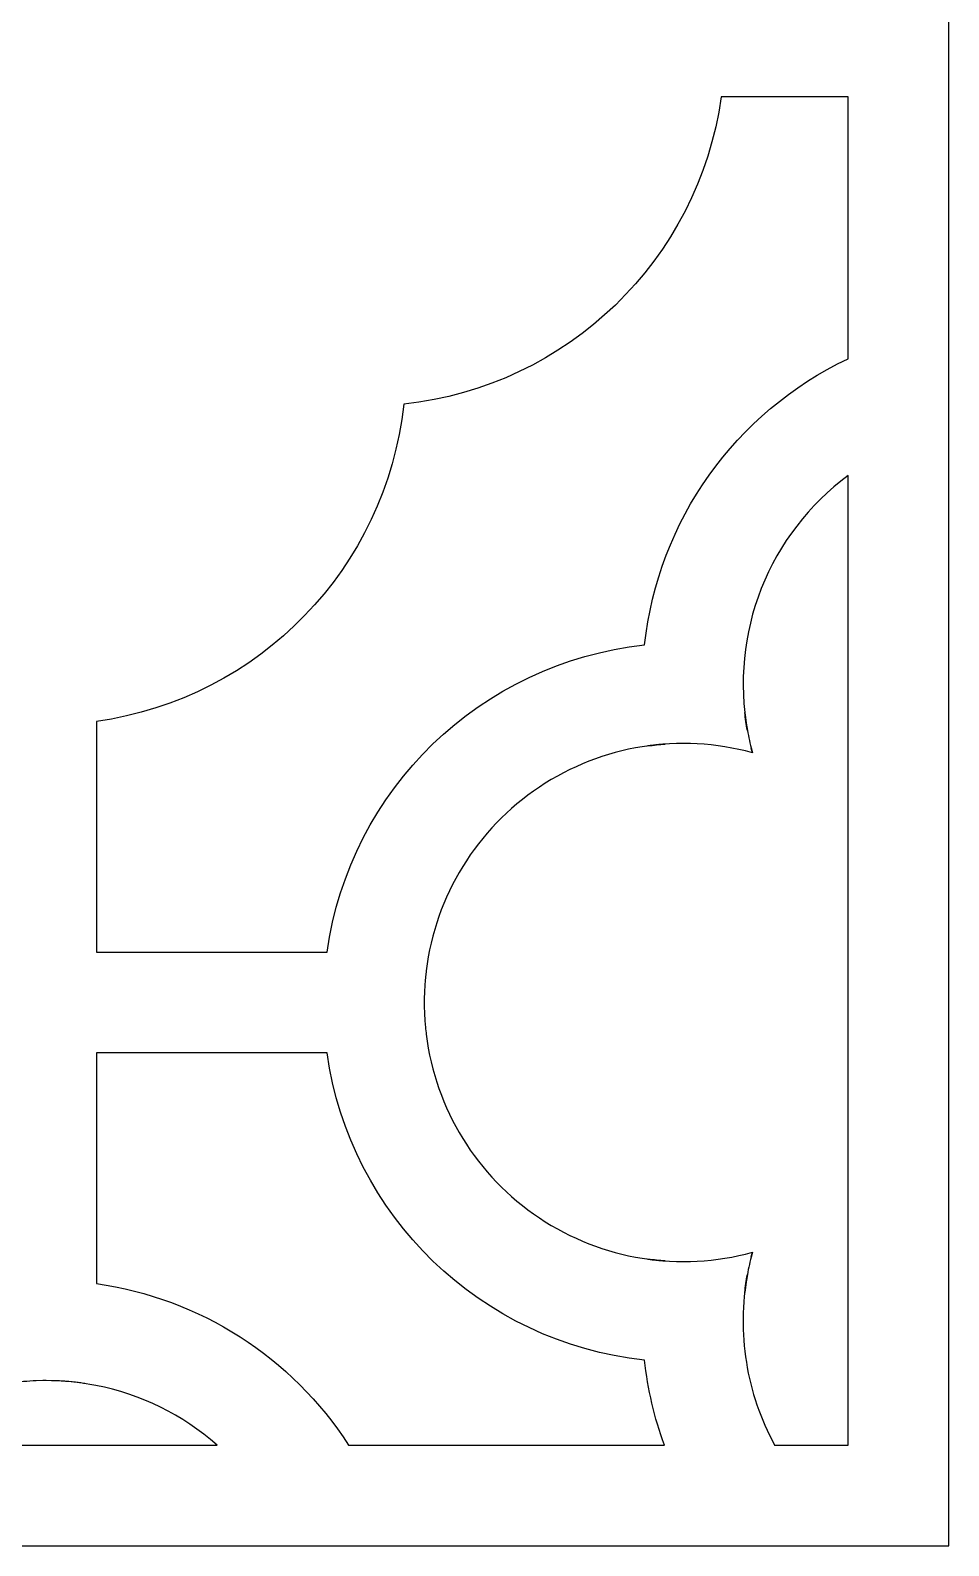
# Model space of a CAD drawing. Header units: centimetres. Extents: x -8.6 to 7.4, y -2.5 to 11.8.
# Drawn here: x 6.14 to 7.373, y -2.487 to -0.451 of the extents above; entities that cross this region are included whole.
import ezdxf

# ---------------------------------------------------------------- set-up
doc = ezdxf.new("R2010")
doc.units = ezdxf.units.CM
doc.header["$MEASUREMENT"] = 0
doc.layers.add('layer 1', color=7, linetype='Continuous')

msp = doc.modelspace()

# ---------------------------------------------------------------- linework, layer by layer
at = {"layer": 'layer 1', "color": 242}
for points, knots in [([(-0.18941, 11.81631), (-0.18941, 11.81631), (-0.0542, 11.81631), (-0.0542, 11.81631), (-0.0542, 11.81631), (-0.0542, 11.81631), (7.23783, 11.81631), (7.23783, 11.81631), (7.23783, 11.81631), (7.23783, 11.81631), (7.37304, 11.81631), (7.37304, 11.81631), (7.37304, 11.81631), (7.37304, 11.81631), (7.37304, 11.6811), (7.37304, 11.6811), (7.37304, 11.6811), (7.37304, 11.6811), (7.37304, -2.35212), (7.37304, -2.35212), (7.37304, -2.35212), (7.37304, -2.35212), (7.37304, -2.48733), (7.37304, -2.48733), (7.37304, -2.48733), (7.37304, -2.48733), (7.23783, -2.48733), (7.23783, -2.48733), (7.23783, -2.48733), (7.23783, -2.48733), (-0.0542, -2.48733), (-0.0542, -2.48733), (-0.0542, -2.48733), (-0.0542, -2.48733), (-0.18941, -2.48733), (-0.18941, -2.48733), (-0.18941, -2.48733), (-0.18941, -2.48733), (-0.18941, -2.35212), (-0.18941, -2.35212), (-0.18941, -2.35212), (-0.18941, -2.35212), (-0.18941, 11.6811), (-0.18941, 11.6811), (-0.18941, 11.6811), (-0.18941, 11.6811), (-0.18941, 11.81631), (-0.18941, 11.81631)], [0, 0, 0, 0, 0.0769231, 0.0769231, 0.0769231, 0.0769231, 0.1538462, 0.1538462, 0.1538462, 0.1538462, 0.2307692, 0.2307692, 0.2307692, 0.2307692, 0.3076923, 0.3076923, 0.3076923, 0.3076923, 0.3846154, 0.3846154, 0.3846154, 0.3846154, 0.4615385, 0.4615385, 0.4615385, 0.4615385, 0.5384615, 0.5384615, 0.5384615, 0.5384615, 0.6153846, 0.6153846, 0.6153846, 0.6153846, 0.6923077, 0.6923077, 0.6923077, 0.6923077, 0.7692308, 0.7692308, 0.7692308, 0.7692308, 0.8461538, 0.8461538, 0.8461538, 0.8461538, 1, 1, 1, 1]), ([(7.23783, -0.89256), (7.08616, -0.96469), (6.98275, -1.11012), (6.96458, -1.27708), (6.96458, -1.27708), (6.74451, -1.30079), (6.56879, -1.47072), (6.53814, -1.68994), (6.53814, -1.68994), (6.53814, -1.68994), (6.41792, -1.68994), (6.41792, -1.68994), (6.41792, -1.68994), (6.41792, -1.68994), (6.22822, -1.68994), (6.22822, -1.68994), (6.22822, -1.68994), (6.22822, -1.68994), (6.22822, -1.57713), (6.22822, -1.57713), (6.22822, -1.57713), (6.22822, -1.57713), (6.22822, -1.47857), (6.22822, -1.47857), (6.22822, -1.47857), (6.22822, -1.47857), (6.22822, -1.44528), (6.22822, -1.44528), (6.22822, -1.44528), (6.22822, -1.44528), (6.22822, -1.38), (6.22822, -1.38), (6.22822, -1.38), (6.4474, -1.3492), (6.61753, -1.17368), (6.64106, -0.95359), (6.64106, -0.95359), (6.86113, -0.92988), (7.03684, -0.75995), (7.06749, -0.54074), (7.06749, -0.54074), (7.06749, -0.54074), (7.18756, -0.54074), (7.18756, -0.54074), (7.18756, -0.54074), (7.18756, -0.54074), (7.22483, -0.54074), (7.22483, -0.54074), (7.22483, -0.54074), (7.22483, -0.54074), (7.23783, -0.54074), (7.23783, -0.54074), (7.23783, -0.54074), (7.23783, -0.54074), (7.23783, -0.89256), (7.23783, -0.89256), (7.23783, -0.89256), (7.23783, -0.89256), (7.23783, -0.89256), (7.23783, -0.89256)], [0, 0, 0, 0, 0.0625, 0.0625, 0.0625, 0.0625, 0.125, 0.125, 0.125, 0.125, 0.1875, 0.1875, 0.1875, 0.1875, 0.25, 0.25, 0.25, 0.25, 0.3125, 0.3125, 0.3125, 0.3125, 0.375, 0.375, 0.375, 0.375, 0.4375, 0.4375, 0.4375, 0.4375, 0.5, 0.5, 0.5, 0.5, 0.5625, 0.5625, 0.5625, 0.5625, 0.625, 0.625, 0.625, 0.625, 0.6875, 0.6875, 0.6875, 0.6875, 0.75, 0.75, 0.75, 0.75, 0.8125, 0.8125, 0.8125, 0.8125, 0.875, 0.875, 0.875, 0.875, 1, 1, 1, 1]), ([(7.13923, -2.35212), (7.12033, -2.31744), (7.1075, -2.27978), (7.10129, -2.24078), (7.10129, -2.24078), (7.09509, -2.20178), (7.09554, -2.162), (7.10264, -2.12315), (7.10264, -2.12315), (7.10119, -2.13113), (7.10001, -2.13916), (7.09912, -2.14722), (7.09912, -2.14722), (7.10013, -2.13801), (7.10151, -2.12885), (7.10327, -2.11975), (7.10327, -2.11975), (7.105, -2.11078), (7.10709, -2.10188), (7.10952, -2.09306), (7.10952, -2.09306), (7.10952, -2.09306), (7.1078, -2.09937), (7.1078, -2.09937), (7.1078, -2.09937), (7.1078, -2.09937), (7.10944, -2.09308), (7.10944, -2.09308), (7.10944, -2.09308), (7.01192, -2.11995), (6.90746, -2.10308), (6.82332, -2.04694), (6.82332, -2.04694), (6.73916, -1.99078), (6.68363, -1.90065), (6.67124, -1.80023), (6.67124, -1.80023), (6.67124, -1.80023), (6.671, -1.79812), (6.671, -1.79812), (6.671, -1.79812), (6.67059, -1.7946), (6.67023, -1.79108), (6.66992, -1.78755), (6.66992, -1.78755), (6.66992, -1.78755), (6.66945, -1.78116), (6.66945, -1.78116), (6.66945, -1.78116), (6.66945, -1.78116), (6.6693, -1.77903), (6.6693, -1.77903), (6.6693, -1.77903), (6.6693, -1.77903), (6.66904, -1.77482), (6.66904, -1.77482), (6.66904, -1.77482), (6.66904, -1.77482), (6.66896, -1.77261), (6.66896, -1.77261), (6.66896, -1.77261), (6.66896, -1.77261), (6.66885, -1.76989), (6.66885, -1.76989), (6.66885, -1.76989), (6.66885, -1.76989), (6.66881, -1.76832), (6.66881, -1.76832), (6.66881, -1.76832), (6.66881, -1.76832), (6.66873, -1.76651), (6.66873, -1.76651), (6.66873, -1.76651), (6.66873, -1.76651), (6.66871, -1.76426), (6.66871, -1.76426), (6.66871, -1.76426), (6.66871, -1.76426), (6.66869, -1.7629), (6.66869, -1.7629), (6.66869, -1.7629), (6.66869, -1.7629), (6.66864, -1.76075), (6.66864, -1.76075), (6.66864, -1.76075), (6.66864, -1.76075), (6.66863, -1.7586), (6.66863, -1.7586), (6.66863, -1.7586), (6.66863, -1.7586), (6.66863, -1.75644), (6.66863, -1.75644), (6.66863, -1.75644), (6.66863, -1.75644), (6.66864, -1.75426), (6.66864, -1.75426), (6.66864, -1.75426), (6.66864, -1.75426), (6.66867, -1.75243), (6.66867, -1.75243), (6.66867, -1.75243), (6.66867, -1.75243), (6.66869, -1.75102), (6.66869, -1.75102), (6.66869, -1.75102), (6.66869, -1.75102), (6.66873, -1.74888), (6.66873, -1.74888), (6.66873, -1.74888), (6.66873, -1.74888), (6.66881, -1.74673), (6.66881, -1.74673), (6.66881, -1.74673), (6.66881, -1.74673), (6.66885, -1.74517), (6.66885, -1.74517), (6.66885, -1.74517), (6.66885, -1.74517), (6.66892, -1.74348), (6.66892, -1.74348), (6.66892, -1.74348), (6.66892, -1.74348), (6.66899, -1.74134), (6.66899, -1.74134), (6.66899, -1.74134), (6.66899, -1.74134), (6.6693, -1.73607), (6.6693, -1.73607), (6.6693, -1.73607), (6.6693, -1.73607), (6.66945, -1.73384), (6.66945, -1.73384), (6.66945, -1.73384), (6.66945, -1.73384), (6.66983, -1.72853), (6.66983, -1.72853), (6.66983, -1.72853), (6.66983, -1.72853), (6.67075, -1.71902), (6.67075, -1.71902), (6.67075, -1.71902), (6.67075, -1.71902), (6.671, -1.71692), (6.671, -1.71692), (6.671, -1.71692), (6.671, -1.71692), (6.67124, -1.71482), (6.67124, -1.71482), (6.67124, -1.71482), (6.68357, -1.61439), (6.73915, -1.52427), (6.82332, -1.46811), (6.82332, -1.46811), (6.90746, -1.41197), (7.01192, -1.39516), (7.10944, -1.42201), (7.10944, -1.42201), (7.10944, -1.42201), (7.1078, -1.41573), (7.1078, -1.41573), (7.1078, -1.41573), (7.1078, -1.41573), (7.10944, -1.42202), (7.10944, -1.42202), (7.10944, -1.42202), (7.10708, -1.4132), (7.10503, -1.4043), (7.10328, -1.39533), (7.10328, -1.39533), (7.10152, -1.38624), (7.10013, -1.37708), (7.09912, -1.36787), (7.09912, -1.36787), (7.10001, -1.37593), (7.10119, -1.38395), (7.10264, -1.39193), (7.10264, -1.39193), (7.09095, -1.32794), (7.09744, -1.26193), (7.12135, -1.20143), (7.12135, -1.20143), (7.14526, -1.14095), (7.18562, -1.08833), (7.23783, -1.04954), (7.23783, -1.04954), (7.23783, -1.04954), (7.23783, -2.35212), (7.23783, -2.35212), (7.23783, -2.35212), (7.23783, -2.35212), (7.13923, -2.35212), (7.13923, -2.35212)], [0, 0, 0, 0, 0.0204082, 0.0204082, 0.0204082, 0.0204082, 0.0408163, 0.0408163, 0.0408163, 0.0408163, 0.0612245, 0.0612245, 0.0612245, 0.0612245, 0.0816327, 0.0816327, 0.0816327, 0.0816327, 0.1020408, 0.1020408, 0.1020408, 0.1020408, 0.122449, 0.122449, 0.122449, 0.122449, 0.1428571, 0.1428571, 0.1428571, 0.1428571, 0.1632653, 0.1632653, 0.1632653, 0.1632653, 0.1836735, 0.1836735, 0.1836735, 0.1836735, 0.2040816, 0.2040816, 0.2040816, 0.2040816, 0.2244898, 0.2244898, 0.2244898, 0.2244898, 0.244898, 0.244898, 0.244898, 0.244898, 0.2653061, 0.2653061, 0.2653061, 0.2653061, 0.2857143, 0.2857143, 0.2857143, 0.2857143, 0.3061224, 0.3061224, 0.3061224, 0.3061224, 0.3265306, 0.3265306, 0.3265306, 0.3265306, 0.3469388, 0.3469388, 0.3469388, 0.3469388, 0.3673469, 0.3673469, 0.3673469, 0.3673469, 0.3877551, 0.3877551, 0.3877551, 0.3877551, 0.4081633, 0.4081633, 0.4081633, 0.4081633, 0.4285714, 0.4285714, 0.4285714, 0.4285714, 0.4489796, 0.4489796, 0.4489796, 0.4489796, 0.4693878, 0.4693878, 0.4693878, 0.4693878, 0.4897959, 0.4897959, 0.4897959, 0.4897959, 0.5102041, 0.5102041, 0.5102041, 0.5102041, 0.5306122, 0.5306122, 0.5306122, 0.5306122, 0.5510204, 0.5510204, 0.5510204, 0.5510204, 0.5714286, 0.5714286, 0.5714286, 0.5714286, 0.5918367, 0.5918367, 0.5918367, 0.5918367, 0.6122449, 0.6122449, 0.6122449, 0.6122449, 0.6326531, 0.6326531, 0.6326531, 0.6326531, 0.6530612, 0.6530612, 0.6530612, 0.6530612, 0.6734694, 0.6734694, 0.6734694, 0.6734694, 0.6938776, 0.6938776, 0.6938776, 0.6938776, 0.7142857, 0.7142857, 0.7142857, 0.7142857, 0.7346939, 0.7346939, 0.7346939, 0.7346939, 0.755102, 0.755102, 0.755102, 0.755102, 0.7755102, 0.7755102, 0.7755102, 0.7755102, 0.7959184, 0.7959184, 0.7959184, 0.7959184, 0.8163265, 0.8163265, 0.8163265, 0.8163265, 0.8367347, 0.8367347, 0.8367347, 0.8367347, 0.8571429, 0.8571429, 0.8571429, 0.8571429, 0.877551, 0.877551, 0.877551, 0.877551, 0.8979592, 0.8979592, 0.8979592, 0.8979592, 0.9183673, 0.9183673, 0.9183673, 0.9183673, 0.9387755, 0.9387755, 0.9387755, 0.9387755, 0.9591837, 0.9591837, 0.9591837, 0.9591837, 1, 1, 1, 1]), ([(6.96902, -1.41277), (6.97675, -1.41171), (6.98452, -1.41091), (6.9923, -1.41036), (6.9923, -1.41036), (6.98452, -1.41091), (6.97675, -1.41171), (6.96902, -1.41277)], [0, 0, 0, 0, 0.3333333, 0.3333333, 0.3333333, 0.3333333, 1, 1, 1, 1]), ([(6.56705, -2.35212), (6.49088, -2.23404), (6.36733, -2.15487), (6.22822, -2.13508), (6.22822, -2.13508), (6.22822, -2.13508), (6.22822, -2.06978), (6.22822, -2.06978), (6.22822, -2.06978), (6.22822, -2.06978), (6.22822, -2.03651), (6.22822, -2.03651), (6.22822, -2.03651), (6.22822, -2.03651), (6.22822, -1.93796), (6.22822, -1.93796), (6.22822, -1.93796), (6.22822, -1.93796), (6.22822, -1.82515), (6.22822, -1.82515), (6.22822, -1.82515), (6.22822, -1.82515), (6.41792, -1.82515), (6.41792, -1.82515), (6.41792, -1.82515), (6.41792, -1.82515), (6.53814, -1.82515), (6.53814, -1.82515), (6.53814, -1.82515), (6.56896, -2.04434), (6.74449, -2.21447), (6.96458, -2.238), (6.96458, -2.238), (6.96876, -2.27699), (6.9777, -2.31531), (6.99119, -2.35212), (6.99119, -2.35212), (6.99119, -2.35212), (6.56705, -2.35212), (6.56705, -2.35212), (6.56705, -2.35212), (6.56705, -2.35212), (6.56705, -2.35212), (6.56705, -2.35212)], [0, 0, 0, 0, 0.0833333, 0.0833333, 0.0833333, 0.0833333, 0.1666667, 0.1666667, 0.1666667, 0.1666667, 0.25, 0.25, 0.25, 0.25, 0.3333333, 0.3333333, 0.3333333, 0.3333333, 0.4166667, 0.4166667, 0.4166667, 0.4166667, 0.5, 0.5, 0.5, 0.5, 0.5833333, 0.5833333, 0.5833333, 0.5833333, 0.6666667, 0.6666667, 0.6666667, 0.6666667, 0.75, 0.75, 0.75, 0.75, 0.8333333, 0.8333333, 0.8333333, 0.8333333, 1, 1, 1, 1]), ([(6.96902, -2.10232), (6.97675, -2.10337), (6.98452, -2.10418), (6.9923, -2.10473), (6.9923, -2.10473), (6.98452, -2.10418), (6.97675, -2.10337), (6.96902, -2.10232)], [0, 0, 0, 0, 0.3333333, 0.3333333, 0.3333333, 0.3333333, 1, 1, 1, 1]), ([(5.93096, -2.35212), (5.97698, -2.31165), (6.03291, -2.28405), (6.09303, -2.27212), (6.09303, -2.27212), (6.10544, -2.26971), (6.11797, -2.26795), (6.13056, -2.26685), (6.13056, -2.26685), (6.13622, -2.26639), (6.14189, -2.26604), (6.14756, -2.26579), (6.14756, -2.26579), (6.14756, -2.26579), (6.15614, -2.26558), (6.15614, -2.26558), (6.15614, -2.26558), (6.15614, -2.26558), (6.15843, -2.26557), (6.15843, -2.26557), (6.15843, -2.26557), (6.15843, -2.26557), (6.16061, -2.26554), (6.16061, -2.26554), (6.16061, -2.26554), (6.16061, -2.26554), (6.1678, -2.26563), (6.1678, -2.26563), (6.1678, -2.26563), (6.1678, -2.26563), (6.17031, -2.26568), (6.17031, -2.26568), (6.17031, -2.26568), (6.17031, -2.26568), (6.17248, -2.26577), (6.17248, -2.26577), (6.17248, -2.26577), (6.17248, -2.26577), (6.17462, -2.26583), (6.17462, -2.26583), (6.17462, -2.26583), (6.17462, -2.26583), (6.17677, -2.26592), (6.17677, -2.26592), (6.17677, -2.26592), (6.17677, -2.26592), (6.17891, -2.26603), (6.17891, -2.26603), (6.17891, -2.26603), (6.17891, -2.26603), (6.18102, -2.26617), (6.18102, -2.26617), (6.18102, -2.26617), (6.18102, -2.26617), (6.18318, -2.2663), (6.18318, -2.2663), (6.18318, -2.2663), (6.18318, -2.2663), (6.18591, -2.26647), (6.18591, -2.26647), (6.18591, -2.26647), (6.18591, -2.26647), (6.18746, -2.2666), (6.18746, -2.2666), (6.18746, -2.2666), (6.18746, -2.2666), (6.18957, -2.26676), (6.18957, -2.26676), (6.18957, -2.26676), (6.18957, -2.26676), (6.19109, -2.26688), (6.19109, -2.26688), (6.19109, -2.26688), (6.19109, -2.26688), (6.19426, -2.26716), (6.19426, -2.26716), (6.19426, -2.26716), (6.19426, -2.26716), (6.19594, -2.26734), (6.19594, -2.26734), (6.19594, -2.26734), (6.19594, -2.26734), (6.19804, -2.26758), (6.19804, -2.26758), (6.19804, -2.26758), (6.19804, -2.26758), (6.20015, -2.26779), (6.20015, -2.26779), (6.20015, -2.26779), (6.20015, -2.26779), (6.20226, -2.26804), (6.20226, -2.26804), (6.20226, -2.26804), (6.20226, -2.26804), (6.20393, -2.26825), (6.20393, -2.26825), (6.20393, -2.26825), (6.20393, -2.26825), (6.20539, -2.26844), (6.20539, -2.26844), (6.20539, -2.26844), (6.20539, -2.26844), (6.2075, -2.26871), (6.2075, -2.26871), (6.2075, -2.26871), (6.2075, -2.26871), (6.21119, -2.26923), (6.21119, -2.26923), (6.21119, -2.26923), (6.21119, -2.26923), (6.21261, -2.26945), (6.21261, -2.26945), (6.21261, -2.26945), (6.21261, -2.26945), (6.21477, -2.26979), (6.21477, -2.26979), (6.21477, -2.26979), (6.21477, -2.26979), (6.21965, -2.27057), (6.21965, -2.27057), (6.21965, -2.27057), (6.21965, -2.27057), (6.22772, -2.27205), (6.22772, -2.27205), (6.22772, -2.27205), (6.28801, -2.28392), (6.34412, -2.31156), (6.39028, -2.35212), (6.39028, -2.35212), (6.39028, -2.35212), (5.93096, -2.35212), (5.93096, -2.35212), (5.93096, -2.35212), (5.93096, -2.35212), (5.93096, -2.35212), (5.93096, -2.35212)], [0, 0, 0, 0, 0.0285714, 0.0285714, 0.0285714, 0.0285714, 0.0571429, 0.0571429, 0.0571429, 0.0571429, 0.0857143, 0.0857143, 0.0857143, 0.0857143, 0.1142857, 0.1142857, 0.1142857, 0.1142857, 0.1428571, 0.1428571, 0.1428571, 0.1428571, 0.1714286, 0.1714286, 0.1714286, 0.1714286, 0.2, 0.2, 0.2, 0.2, 0.2285714, 0.2285714, 0.2285714, 0.2285714, 0.2571429, 0.2571429, 0.2571429, 0.2571429, 0.2857143, 0.2857143, 0.2857143, 0.2857143, 0.3142857, 0.3142857, 0.3142857, 0.3142857, 0.3428571, 0.3428571, 0.3428571, 0.3428571, 0.3714286, 0.3714286, 0.3714286, 0.3714286, 0.4, 0.4, 0.4, 0.4, 0.4285714, 0.4285714, 0.4285714, 0.4285714, 0.4571429, 0.4571429, 0.4571429, 0.4571429, 0.4857143, 0.4857143, 0.4857143, 0.4857143, 0.5142857, 0.5142857, 0.5142857, 0.5142857, 0.5428571, 0.5428571, 0.5428571, 0.5428571, 0.5714286, 0.5714286, 0.5714286, 0.5714286, 0.6, 0.6, 0.6, 0.6, 0.6285714, 0.6285714, 0.6285714, 0.6285714, 0.6571429, 0.6571429, 0.6571429, 0.6571429, 0.6857143, 0.6857143, 0.6857143, 0.6857143, 0.7142857, 0.7142857, 0.7142857, 0.7142857, 0.7428571, 0.7428571, 0.7428571, 0.7428571, 0.7714286, 0.7714286, 0.7714286, 0.7714286, 0.8, 0.8, 0.8, 0.8, 0.8285714, 0.8285714, 0.8285714, 0.8285714, 0.8571429, 0.8571429, 0.8571429, 0.8571429, 0.8857143, 0.8857143, 0.8857143, 0.8857143, 0.9142857, 0.9142857, 0.9142857, 0.9142857, 0.9428571, 0.9428571, 0.9428571, 0.9428571, 1, 1, 1, 1])]:
    msp.add_open_spline(points, degree=3, knots=knots, dxfattribs=at)

doc.saveas('drawing.dxf')
